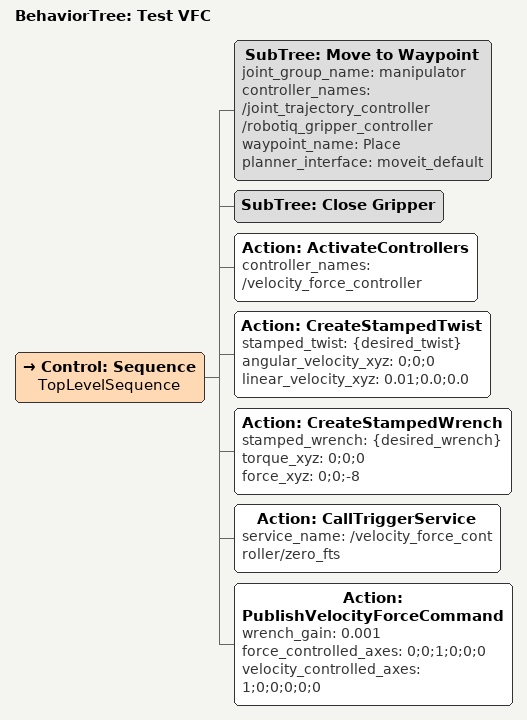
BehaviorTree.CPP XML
<?xml version='1.0' encoding='UTF-8'?>
<root BTCPP_format="4" main_tree_to_execute="Test VFC">
  <BehaviorTree ID="Test VFC" _description="">
    <Control ID="Sequence" name="TopLevelSequence">
      <SubTree ID="Move to Waypoint" joint_group_name="manipulator" controller_names="/joint_trajectory_controller /robotiq_gripper_controller" waypoint_name="Place" planner_interface="moveit_default"/>
      <SubTree ID="Close Gripper"/>
      <Action ID="ActivateControllers" controller_names="/velocity_force_controller"/>
      <Action ID="CreateStampedTwist" stamped_twist="{desired_twist}" angular_velocity_xyz="0;0;0" linear_velocity_xyz="0.01;0.0;0.0"/>
      <Action ID="CreateStampedWrench" stamped_wrench="{desired_wrench}" torque_xyz="0;0;0" force_xyz="0;0;-8"/>
      <Action ID="CallTriggerService" service_name="/velocity_force_controller/zero_fts"/>
      <Action ID="PublishVelocityForceCommand" wrench_gain="0.001" force_controlled_axes="0;0;1;0;0;0" velocity_controlled_axes="1;0;0;0;0;0"/>
    </Control>
  </BehaviorTree>
</root>
